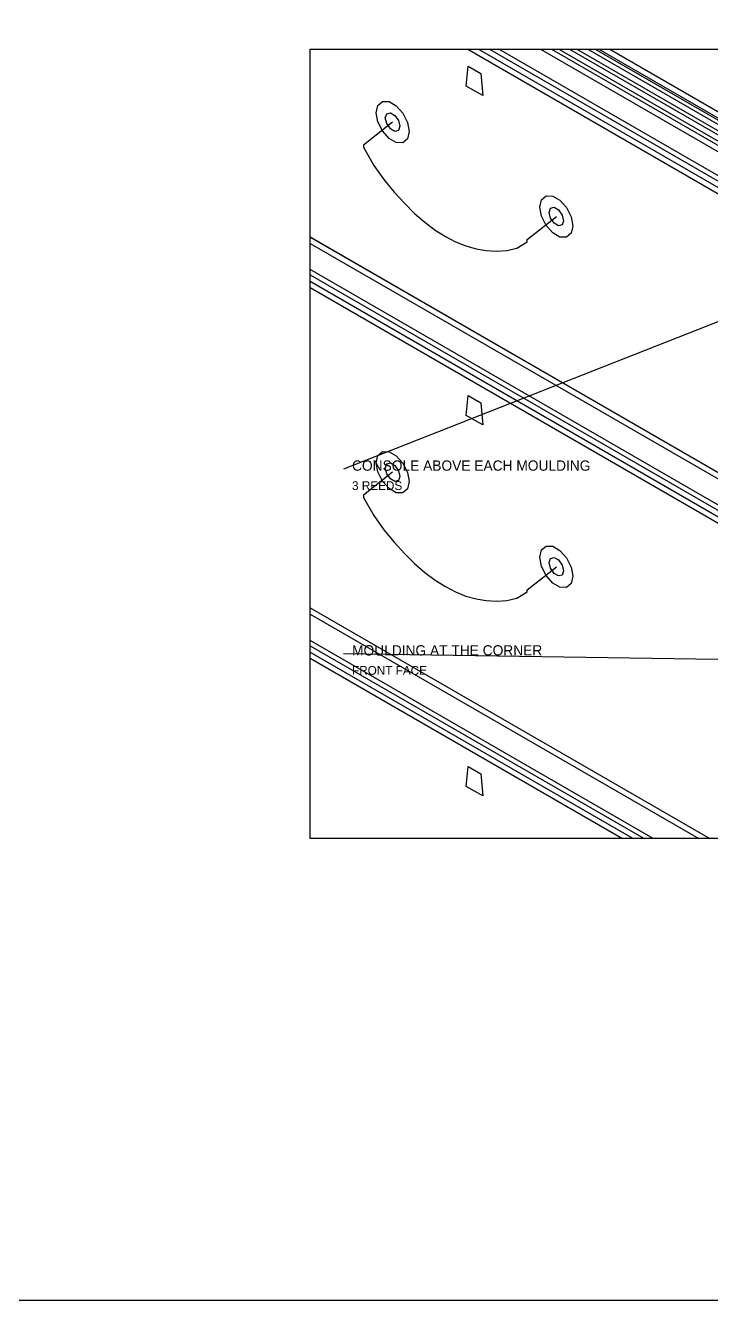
# Model space of a CAD drawing. Header units: inches. Extents: x 0.3 to 16.2, y 0.3 to 11.4.
# Drawn here: x 8.59 to 11.8, y 0.31 to 6.29 of the extents above; entities that cross this region are included whole.
import ezdxf

# ---------------------------------------------------------------- set-up
doc = ezdxf.new("R2010")
doc.units = ezdxf.units.IN
doc.header["$LTSCALE"] = 0.009843
doc.header["$MEASUREMENT"] = 0
doc.layers.add('GEOMETRY', color=7, linetype='Continuous')
doc.layers.add('TEXT', color=7, linetype='Continuous')

msp = doc.modelspace()

# ---------------------------------------------------------------- linework, layer by layer
at = {"layer": 'GEOMETRY'}
for p, q in [((12.6992, 5.2453), (10.0787, 4.2126)), ((12.7504, 3.3063), (10.0787, 3.3465))]:
    msp.add_line(p, q, dxfattribs=at)
for points in [[(0.315, 11.378), (16.2205, 11.378), (16.2205, 0.315), (0.315, 0.315), (0.315, 11.378)], [(9.9213, 6.1811), (16.1417, 6.1811), (16.1417, 2.4803), (9.9213, 2.4803), (9.9213, 6.1811)], [(10.66, 6.1811), (12.5244, 5.1047)], [(10.7111, 6.1811), (12.5244, 5.1343)], [(10.7111, 6.1811), (12.5244, 5.1343)], [(10.7627, 6.1811), (12.55, 5.1492)], [(10.7627, 6.1811), (12.55, 5.1492)], [(12.5713, 5.1614), (10.8052, 6.1811)], [(12.5713, 5.1614), (10.8052, 6.1811)], [(11.0014, 6.1811), (12.5681, 5.2768)], [(11.0525, 6.1811), (12.5681, 5.3063)], [(11.0525, 6.1811), (12.5681, 5.3063)], [(11.0867, 6.1811), (12.5681, 5.326)], [(11.0867, 6.1811), (12.5681, 5.326)], [(11.1378, 6.1811), (12.5681, 5.3555)], [(11.1378, 6.1811), (12.5681, 5.3555)], [(11.1719, 6.1811), (12.5681, 5.3752)], [(11.172, 6.1811), (12.5681, 5.3752)], [(11.2233, 6.1811), (12.5681, 5.4047)], [(11.2233, 6.1811), (12.5681, 5.4047)], [(11.2574, 6.1811), (12.5681, 5.4244)], [(11.2743, 6.1811), (12.5681, 5.4343)], [(11.2743, 6.1811), (12.5681, 5.4343)], [(11.2744, 6.1811), (12.5681, 5.4343)], [(11.3255, 6.1811), (12.5681, 5.4638)], [(11.3256, 6.1811), (12.5681, 5.4638)], [(11.3256, 6.1811), (12.5681, 5.4638)], [(10.6535, 6.0079), (10.6618, 6.1012)], [(10.6618, 6.1012), (10.7217, 6.0669)], [(10.7217, 6.0669), (10.7303, 5.9634)], [(10.7303, 5.9634), (10.6535, 6.0079)], [(10.2315, 5.8831), (10.239, 5.9173)], [(10.239, 5.9173), (10.2602, 5.9358)], [(10.2602, 5.9358), (10.2913, 5.935)], [(10.2913, 5.935), (10.3252, 5.9154)], [(10.239, 5.8406), (10.2315, 5.8831)], [(10.274, 5.8587), (10.2807, 5.878)], [(10.2807, 5.8319), (10.274, 5.8587)], [(10.2807, 5.878), (10.2976, 5.8823)], [(10.2976, 5.8823), (10.3189, 5.8701)], [(10.3189, 5.8701), (10.3358, 5.8461)], [(10.3252, 5.9154), (10.3559, 5.8807)], [(10.3559, 5.8807), (10.3776, 5.8374)], [(10.3083, 5.839), (10.172, 5.7307)], [(10.2602, 5.7972), (10.239, 5.8406)], [(10.2976, 5.8075), (10.2807, 5.8319)], [(10.3189, 5.7953), (10.2976, 5.8075)], [(10.3358, 5.8), (10.3189, 5.7953)], [(10.3358, 5.8461), (10.3425, 5.8193)], [(10.3425, 5.8193), (10.3358, 5.8)], [(10.3776, 5.8374), (10.385, 5.7945)], [(10.2913, 5.7626), (10.2602, 5.7972)], [(10.3252, 5.7425), (10.2913, 5.7626)], [(10.3559, 5.7421), (10.3252, 5.7425)], [(10.3776, 5.7606), (10.3559, 5.7421)], [(10.385, 5.7945), (10.3776, 5.7606)], [(10.172, 5.7307), (10.172, 5.7209)], [(10.172, 5.7209), (10.2197, 5.6354)], [(10.2197, 5.6354), (10.2677, 5.5697)], [(10.2677, 5.5697), (10.3157, 5.511)], [(10.3157, 5.511), (10.3638, 5.4583)], [(10.3638, 5.4583), (10.4114, 5.411)], [(10.9988, 5.4402), (11.0063, 5.4744)], [(11.0063, 5.3976), (10.9988, 5.4402)], [(11.0063, 5.4744), (11.0276, 5.4929)], [(11.0276, 5.4929), (11.0583, 5.4921)], [(11.0476, 5.435), (11.065, 5.4394)], [(11.0583, 5.4921), (11.0925, 5.4724)], [(11.065, 5.4394), (11.0858, 5.4272)], [(11.0925, 5.4724), (11.1232, 5.4378)], [(10.4114, 5.411), (10.4594, 5.3693)], [(10.939, 5.2878), (11.0756, 5.3961)], [(11.0276, 5.3543), (11.0063, 5.3976)], [(11.0413, 5.4157), (11.0476, 5.435)], [(11.0476, 5.389), (11.0413, 5.4157)], [(11.065, 5.3646), (11.0476, 5.389)], [(11.0858, 5.4272), (11.1031, 5.4031)], [(11.1031, 5.4031), (11.1094, 5.3764)], [(11.1232, 5.4378), (11.1445, 5.3945)], [(11.1445, 5.3945), (11.152, 5.3516)], [(10.4594, 5.3693), (10.5075, 5.3331)], [(10.5075, 5.3331), (10.5555, 5.3024)], [(11.0583, 5.3197), (11.0276, 5.3543)], [(11.0925, 5.2996), (11.0583, 5.3197)], [(11.0858, 5.3524), (11.065, 5.3646)], [(11.1031, 5.3571), (11.0858, 5.3524)], [(11.1094, 5.3764), (11.1031, 5.3571)], [(11.152, 5.3516), (11.1445, 5.3177)], [(9.9213, 5.3003), (12.5244, 3.7972)], [(9.9213, 5.3001), (12.5244, 3.7972)], [(9.9213, 5.3001), (12.5244, 3.7972)], [(9.9213, 5.2706), (12.5244, 3.7677)], [(10.5555, 5.3024), (10.6035, 5.2776)], [(10.6035, 5.2776), (10.6512, 5.2587)], [(10.8909, 5.2476), (10.939, 5.278)], [(10.939, 5.278), (10.939, 5.2878)], [(11.1232, 5.2992), (11.0925, 5.2996)], [(11.1445, 5.3177), (11.1232, 5.2992)], [(10.6512, 5.2587), (10.6992, 5.2449)], [(10.6992, 5.2449), (10.7472, 5.237)], [(10.7472, 5.237), (10.7953, 5.2343)], [(10.7953, 5.2343), (10.8433, 5.2374)], [(10.8433, 5.2374), (10.8909, 5.2476)], [(12.5713, 3.6177), (9.9213, 5.1478)], [(12.5713, 3.6177), (9.9213, 5.1478)], [(9.9213, 5.1232), (12.55, 3.6055)], [(9.9213, 5.1232), (12.55, 3.6055)], [(9.9213, 5.0934), (12.5244, 3.5906)], [(9.9213, 5.0934), (12.5244, 3.5906)], [(9.9213, 5.0639), (12.5244, 3.561)], [(10.6535, 4.4642), (10.6618, 4.5579)], [(10.6618, 4.5579), (10.7217, 4.5232)], [(10.7217, 4.5232), (10.7303, 4.4201)], [(10.7303, 4.4201), (10.6535, 4.4642)], [(10.2315, 4.2421), (10.239, 4.276)], [(10.239, 4.276), (10.2602, 4.2945)], [(10.2602, 4.2945), (10.2913, 4.2937)], [(10.2913, 4.2937), (10.3252, 4.274)], [(10.3252, 4.274), (10.3559, 4.2394)], [(10.3083, 4.1976), (10.172, 4.0894)], [(10.239, 4.1992), (10.2315, 4.2421)], [(10.2602, 4.1559), (10.239, 4.1992)], [(10.274, 4.2173), (10.2807, 4.2366)], [(10.2807, 4.1906), (10.274, 4.2173)], [(10.2807, 4.2366), (10.2976, 4.2413)], [(10.2976, 4.1661), (10.2807, 4.1906)], [(10.2976, 4.2413), (10.3189, 4.2291)], [(10.3189, 4.2291), (10.3358, 4.2047)], [(10.3358, 4.2047), (10.3425, 4.178)], [(10.3559, 4.2394), (10.3776, 4.1961)], [(10.3776, 4.1961), (10.385, 4.1535)], [(10.2913, 4.1213), (10.2602, 4.1559)], [(10.3189, 4.1543), (10.2976, 4.1661)], [(10.3358, 4.1587), (10.3189, 4.1543)], [(10.3425, 4.178), (10.3358, 4.1587)], [(10.385, 4.1535), (10.3776, 4.1193)], [(10.172, 4.0894), (10.172, 4.0795)], [(10.172, 4.0795), (10.2197, 3.9941)], [(10.3252, 4.1016), (10.2913, 4.1213)], [(10.3559, 4.1008), (10.3252, 4.1016)], [(10.3776, 4.1193), (10.3559, 4.1008)], [(10.2197, 3.9941), (10.2677, 3.9283)], [(10.2677, 3.9283), (10.3157, 3.8697)], [(10.3157, 3.8697), (10.3638, 3.8169)], [(10.9988, 3.7992), (11.0063, 3.8331)], [(11.0063, 3.8331), (11.0276, 3.8516)], [(11.0276, 3.8516), (11.0583, 3.8508)], [(11.0583, 3.8508), (11.0925, 3.8311)], [(11.0925, 3.8311), (11.1232, 3.7965)], [(10.3638, 3.8169), (10.4114, 3.7697)], [(10.4114, 3.7697), (10.4594, 3.728)], [(11.0063, 3.7563), (10.9988, 3.7992)], [(11.0413, 3.7744), (11.0476, 3.7937)], [(11.0476, 3.7476), (11.0413, 3.7744)], [(11.0476, 3.7937), (11.065, 3.7984)], [(11.065, 3.7984), (11.0858, 3.7862)], [(11.0858, 3.7862), (11.1031, 3.7618)], [(11.1232, 3.7965), (11.1445, 3.7531)], [(10.4594, 3.728), (10.5075, 3.6917)], [(10.939, 3.6465), (11.0756, 3.7547)], [(11.0276, 3.713), (11.0063, 3.7563)], [(11.0583, 3.6783), (11.0276, 3.713)], [(11.065, 3.7232), (11.0476, 3.7476)], [(11.0858, 3.7114), (11.065, 3.7232)], [(11.1031, 3.7157), (11.0858, 3.7114)], [(11.1031, 3.7618), (11.1094, 3.735)], [(11.1094, 3.735), (11.1031, 3.7157)], [(11.1445, 3.7531), (11.152, 3.7106)], [(11.152, 3.7106), (11.1445, 3.6764)], [(10.5075, 3.6917), (10.5555, 3.6614)], [(10.5555, 3.6614), (10.6035, 3.6362)], [(10.939, 3.6366), (10.939, 3.6465)], [(11.0925, 3.6587), (11.0583, 3.6783)], [(11.1232, 3.6579), (11.0925, 3.6587)], [(11.1445, 3.6764), (11.1232, 3.6579)], [(10.6035, 3.6362), (10.6512, 3.6173)], [(10.6512, 3.6173), (10.6992, 3.6035)], [(10.6992, 3.6035), (10.7472, 3.5957)], [(10.7472, 3.5957), (10.7953, 3.5929)], [(10.7953, 3.5929), (10.8433, 3.5961)], [(10.8433, 3.5961), (10.8909, 3.6067)], [(10.8909, 3.6067), (10.939, 3.6366)], [(9.9213, 3.5615), (11.7941, 2.4803)], [(9.9213, 3.5615), (11.7941, 2.4803)], [(9.9213, 3.5614), (11.794, 2.4803)], [(9.9213, 3.532), (11.7429, 2.4803)], [(11.5294, 2.4803), (9.9213, 3.4088)], [(11.5294, 2.4803), (9.9213, 3.4088)], [(9.9213, 3.3842), (11.4869, 2.4803)], [(9.9213, 3.3842), (11.4869, 2.4803)], [(9.9213, 3.3548), (11.436, 2.4803)], [(9.9213, 3.3548), (11.436, 2.4803)], [(9.9213, 3.3253), (11.3849, 2.4803)], [(10.6535, 2.7252), (10.6618, 2.8189)], [(10.6618, 2.8189), (10.7217, 2.7843)], [(10.7217, 2.7843), (10.7303, 2.6811)], [(10.7303, 2.6811), (10.6535, 2.7252)]]:
    msp.add_lwpolyline(points, dxfattribs=at)

# ---------------------------------------------------------------- texts
at = {"layer": 'TEXT'}
for s, height, p in [('CONSOLE ABOVE EACH MOULDING', 0.048189, (10.1181, 4.2047)), ('3 REEDS', 0.0411, (10.1181, 4.1142)), ('MOULDING AT THE CORNER', 0.048189, (10.1181, 3.3386)), ('FRONT FACE', 0.0411, (10.1181, 3.248))]:
    msp.add_text(s, height=height, dxfattribs=at).set_placement(p)

doc.saveas('drawing.dxf')
